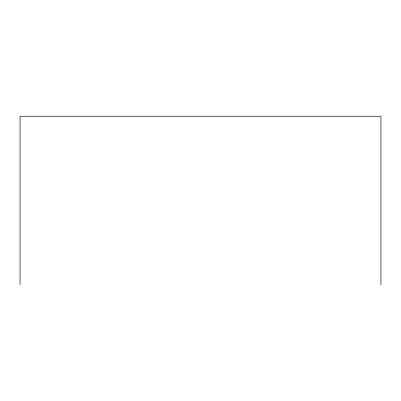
<?xml version="1.0" encoding="UTF-8"?>
<svg xmlns="http://www.w3.org/2000/svg" width="401" height="401" viewBox="0 0 401 401"><rect width="100%" height="100%" fill="white"/><g stroke="black" fill="none" stroke-linecap="round" stroke-linejoin="round"><path stroke-width="0.6" d="M380.95 284.765L380.95 116.235L20.05 116.235L20.05 284.765"/></g></svg>
